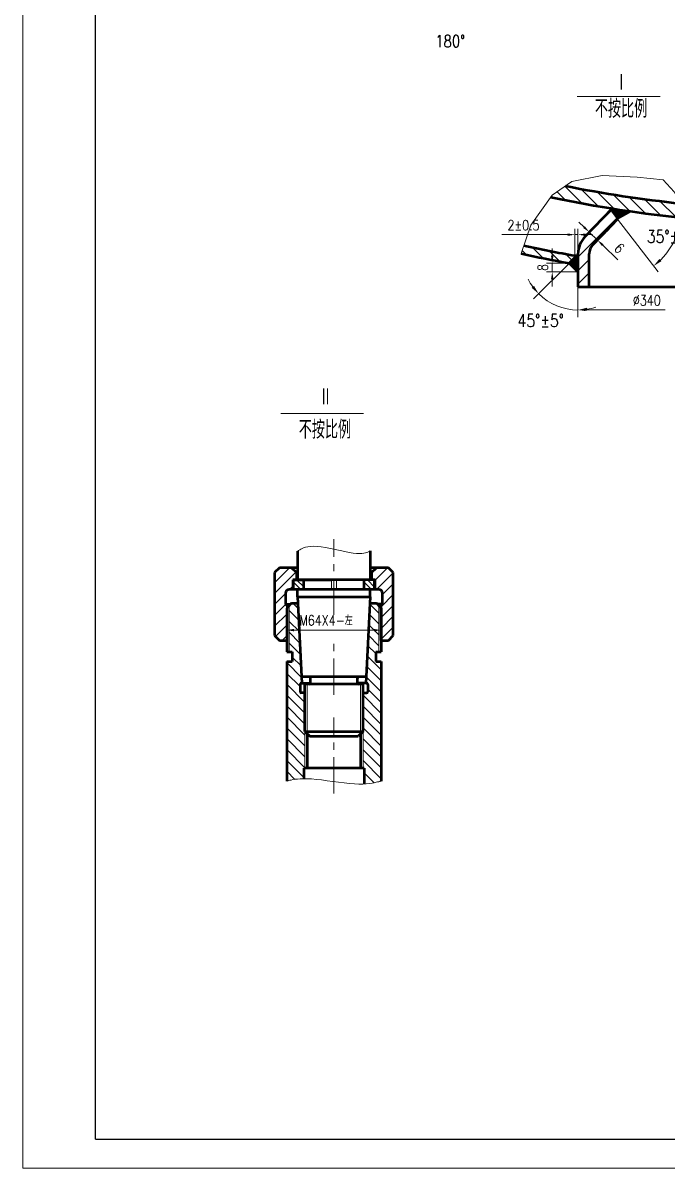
# Model space of a CAD drawing. Header units: millimetres. Extents: x -300 to 50368, y -660 to 14113.
# Drawn here: x 43240 to 45899, y 4021 to 8746 of the extents above; entities that cross this region are included whole.
import ezdxf

# ---------------------------------------------------------------- set-up
doc = ezdxf.new("R2010")
doc.units = ezdxf.units.MM
doc.header["$LTSCALE"] = 120
doc.linetypes.add('CENTER', pattern=[2, 1.25, -0.25, 0.25, -0.25])
doc.linetypes.add('DASHED', pattern=[0.75, 0.5, -0.25])
doc.layers.get('Defpoints').update_dxf_attribs({"lineweight": 18})
for name, color, linetype, lineweight in [('1轮廓实线层', 7, 'Continuous', 50), ('2细线层', 4, 'Continuous', 18), ('3中心线层', 1, 'CENTER', 18), ('4虚线层', 6, 'DASHED', 18), ('5剖面线层', 2, 'Continuous', 18), ('7标注层', 4, 'Continuous', 20)]:
    doc.layers.add(name, color=color, linetype=linetype, lineweight=lineweight)
doc.layers.add('图框层', color=7, linetype='Continuous')
doc.styles.add('TH_GBDIM', font='romans.shx', dxfattribs={"width": 0.8, "bigfont": 'gbcbig.shx'})
doc.dimstyles.new('TH_GBDIM', dxfattribs={"dimscale": 12, "dimtxt": 3.5, "dimasz": 2.5, "dimexe": 2, "dimexo": 0, "dimgap": 1.5, "dimtad": 1, "dimdec": 0, "dimzin": 0, "dimdsep": 46, "dimtxsty": 'TH_GBDIM', "dimcen": 2.5, "dimclrd": 256, "dimclre": 256, "dimclrt": 256, "dimadec": 0, "dimazin": 0, "dimtfac": 0.714286, "dimtdec": 0, "dimtmove": 0, "dimatfit": 3, "dimfxl": 0, "dimtzin": 0, "dimlwd": -1, "dimlwe": -1, "dimarcsym": 0})
doc.dimstyles.new('TH_GBDIM$2', dxfattribs={"dimscale": 15, "dimtxt": 3.5, "dimasz": 2.5, "dimexe": 2, "dimexo": 0, "dimgap": 1.5, "dimtad": 1, "dimtih": 1, "dimtoh": 1, "dimdec": 0, "dimzin": 0, "dimdsep": 46, "dimtxsty": 'TH_GBDIM', "dimcen": 2.5, "dimclrd": 256, "dimclre": 256, "dimclrt": 256, "dimadec": 0, "dimazin": 0, "dimtfac": 0.714286, "dimtdec": 0, "dimtmove": 0, "dimatfit": 3, "dimfxl": 0, "dimtzin": 0, "dimlwd": -1, "dimlwe": -1, "dimarcsym": 0})

# ---------------------------------------------------------------- blocks, each defined once
blk = doc.blocks.new('*D23')
at = {"layer": '7标注层'}
for p, q in [((45750.6, 7968.5), (45987.3, 7934.5)), ((45694.4, 7936.1), (45861.2, 7718.9))]:
    blk.add_line(p, q, dxfattribs=at)
blk.add_arc((45659.3, 7981.7), 301.3, 314.6653, 344.6759, dxfattribs=at)
for points in [[(45943.8, 7903.3), (45956.1, 7900.8), (45957.6, 7938.8)], [(45875.3, 7762.7), (45867, 7772.1), (45842.9, 7742.7)]]:
    blk.add_solid(points, dxfattribs=at)
at = {"layer": 'Defpoints', "color": 0}
for p in [(45659.2, 7981.9), (45671.7, 7979.9), (45750.6, 7968.5), (45694.4, 7936.1), (45936.8, 7864.2)]:
    blk.add_point(p, dxfattribs=at)
at = {"layer": '7标注层', "insert": (45910.8, 7864.4), "char_height": 52.5, "attachment_point": 5, "style": 'TH_GBDIM'}
blk.add_mtext('35%%d%%p5%%d', dxfattribs=at)
blk = doc.blocks.new('*D24')
at = {"layer": '7标注层'}
for p, q in [((45556, 7903.1), (45534.4, 7923.9)), ((45609.3, 7915.3), (45560.9, 7865)), ((45577.6, 7882.3), (45611.3, 7849.8)), ((45643, 7882.8), (45594.6, 7832.5)), ((45632.8, 7829), (45695.3, 7768.8))]:
    blk.add_line(p, q, dxfattribs=at)
for points in [[(45559.4, 7906.7), (45552.5, 7899.5), (45577.6, 7882.3)], [(45636.3, 7832.6), (45629.4, 7825.4), (45611.3, 7849.8)]]:
    blk.add_solid(points, dxfattribs=at)
at = {"layer": 'Defpoints', "color": 0}
for p in [(45609.3, 7915.3), (45577.6, 7882.3), (45643, 7882.8)]:
    blk.add_point(p, dxfattribs=at)
at = {"layer": '7标注层', "insert": (45702, 7816.5), "char_height": 42, "attachment_point": 5, "rotation": 316.0489, "style": 'TH_GBDIM'}
blk.add_mtext('6{}{}', dxfattribs=at)
blk = doc.blocks.new('*D25')
at = {"layer": '7标注层'}
for p, q in [((45424.7, 7784.9), (45424.7, 7814.9)), ((45495.5, 7754.9), (45400.7, 7754.9)), ((45424.7, 7718.3), (45424.7, 7754.9)), ((45530.9, 7718.3), (45400.7, 7718.3)), ((45424.7, 7688.3), (45424.7, 7658.3))]:
    blk.add_line(p, q, dxfattribs=at)
for points in [[(45419.7, 7784.9), (45429.7, 7784.9), (45424.7, 7754.9)], [(45419.7, 7688.3), (45429.7, 7688.3), (45424.7, 7718.3)]]:
    blk.add_solid(points, dxfattribs=at)
at = {"layer": 'Defpoints', "color": 0}
for p in [(45424.7, 7754.9), (45495.5, 7754.9), (45530.9, 7718.3)]:
    blk.add_point(p, dxfattribs=at)
at = {"layer": '7标注层', "insert": (45385.7, 7736.6), "char_height": 42, "attachment_point": 5, "rotation": 90, "style": 'TH_GBDIM'}
blk.add_mtext('8{}{}', dxfattribs=at)
blk = doc.blocks.new('*D26')
at = {"layer": '7标注层'}
for p, q in [((45518.5, 7785.7), (45518.5, 7896)), ((45530.9, 7785.7), (45530.9, 7896)), ((45488.5, 7872), (45216, 7872)), ((45530.9, 7872), (45518.5, 7872)), ((45560.9, 7872), (45590.9, 7872))]:
    blk.add_line(p, q, dxfattribs=at)
for points in [[(45488.5, 7877), (45488.5, 7867), (45518.5, 7872)], [(45560.9, 7877), (45560.9, 7867), (45530.9, 7872)]]:
    blk.add_solid(points, dxfattribs=at)
at = {"layer": 'Defpoints', "color": 0}
for p in [(45530.9, 7872), (45518.5, 7785.7), (45530.9, 7785.7)]:
    blk.add_point(p, dxfattribs=at)
at = {"layer": '7标注层', "insert": (45306, 7911), "char_height": 42, "attachment_point": 5, "style": 'TH_GBDIM'}
blk.add_mtext('2%%p0.5', dxfattribs=at)
blk = doc.blocks.new('*D27')
at = {"layer": '7标注层'}
for p, q in [((45495.2, 7754.6), (45347.5, 7607)), ((45530.9, 7656.2), (45530.9, 7531))]:
    blk.add_line(p, q, dxfattribs=at)
for start, end in [(206.2376, 215.6188), (225, 270), (279.3812, 288.7624)]:
    blk.add_arc((45530.9, 7790.3), 229.3, start, end, dxfattribs=at)
for points in [[(45349.3, 7660.8), (45339.7, 7652.7), (45368.7, 7628.2)], [(45568.8, 7557.8), (45567.7, 7570.3), (45530.9, 7561)]]:
    blk.add_solid(points, dxfattribs=at)
at = {"layer": 'Defpoints', "color": 0}
for p in [(45495.2, 7754.6), (45518.5, 7777.9), (45530.9, 7791.9), (45530.9, 7656.2), (45471.5, 7568.8)]:
    blk.add_point(p, dxfattribs=at)
at = {"layer": '7标注层', "insert": (45377.3, 7517.4), "char_height": 52.5, "attachment_point": 5, "style": 'TH_GBDIM'}
blk.add_mtext('45°%%p5%%d', dxfattribs=at)
blk = doc.blocks.new('*D28')
at = {"layer": '7标注层'}
for p, q in [((45530.9, 7656.2), (45530.9, 7537.8)), ((45560.9, 7561.8), (45891.3, 7561.8))]:
    blk.add_line(p, q, dxfattribs=at)
blk.add_solid([(45560.9, 7566.8), (45560.9, 7556.8), (45530.9, 7561.8)], dxfattribs=at)
at = {"layer": 'Defpoints', "color": 0}
for p in [(45530.9, 7656.2), (46099, 7656.2), (46099, 7561.8)]:
    blk.add_point(p, dxfattribs=at)
at = {"layer": '7标注层', "insert": (45814.9, 7600.8), "char_height": 42, "attachment_point": 5, "style": 'TH_GBDIM'}
blk.add_mtext('%%C340{}{}', dxfattribs=at)
blk = doc.blocks.new('*D57')
at = {"layer": '7标注层'}
for p, q in [((44328.6, 6323.8), (44328.6, 6216.6)), ((44718.6, 6289.5), (44718.6, 6216.6)), ((44358.6, 6240.6), (44688.6, 6240.6))]:
    blk.add_line(p, q, dxfattribs=at)
for points in [[(44358.6, 6245.6), (44358.6, 6235.6), (44328.6, 6240.6)], [(44688.6, 6245.6), (44688.6, 6235.6), (44718.6, 6240.6)]]:
    blk.add_solid(points, dxfattribs=at)
at = {"layer": 'Defpoints', "color": 0}
for p in [(44328.6, 6323.8), (44718.6, 6289.5), (44718.6, 6240.6)]:
    blk.add_point(p, dxfattribs=at)
at = {"layer": '7标注层', "insert": (44491.3, 6280.8), "char_height": 42, "attachment_point": 5, "style": 'TH_GBDIM'}
blk.add_mtext('M64X4-左', dxfattribs=at)
blk = doc.blocks.new('*D55')
for p, q in [((-438.137937, -146.465139), (-438.043346, -146.442674)), ((-438.043346, -146.442674), (-437.887398, -146.405638)), ((-437.887398, -146.405638), (-437.654755, -146.350386)), ((-437.654755, -146.350386), (-437.330077, -146.273277)), ((-437.330077, -146.273277), (-436.898025, -146.170667)), ((-436.898025, -146.170667), (-436.343664, -146.042057)), ((-436.343664, -146.042057), (-435.653675, -145.899522)), ((-435.653675, -145.899522), (-434.815142, -145.758282)), ((-434.815142, -145.758282), (-433.81515, -145.633556)), ((-433.81515, -145.633556), (-432.640783, -145.540562)), ((-432.640783, -145.540562), (-431.279126, -145.494521)), ((-431.279126, -145.494521), (-429.717264, -145.51065)), ((-429.717264, -145.51065), (-427.942281, -145.604169)), ((-427.942281, -145.604169), (-425.952516, -145.783795)), ((-425.952516, -145.783795), (-423.791324, -146.03223)), ((-423.791324, -146.03223), (-421.513314, -146.325675)), ((-421.513314, -146.325675), (-419.173094, -146.640331)), ((-438.206963, -146.481532), (-438.204407, -146.480925)), ((-438.204407, -146.480925), (-438.186511, -146.476675)), ((-438.186511, -146.476675), (-438.137937, -146.465139)), ((-419.173094, -146.640331), (-416.825275, -146.952397)), ((-416.825275, -146.952397), (-414.524465, -147.238075)), ((-414.524465, -147.238075), (-412.325273, -147.473565)), ((-412.325273, -147.473565), (-410.282308, -147.635066)), ((-410.282308, -147.635066), (-408.439559, -147.7055)), ((-408.439559, -147.7055), (-406.798531, -147.694659)), ((-406.798531, -147.694659), (-405.350108, -147.619058)), ((-405.350108, -147.619058), (-404.085175, -147.495211)), ((-404.085175, -147.495211), (-402.994616, -147.339632)), ((-402.994616, -147.339632), (-402.069317, -147.168833)), ((-402.069317, -147.168833), (-401.300161, -146.999328)), ((-401.300161, -146.999328), (-400.678034, -146.847632)), ((-400.678034, -146.847632), (-400.192466, -146.726791)), ((-400.192466, -146.726791), (-399.827571, -146.635981)), ((-399.827571, -146.635981), (-399.566111, -146.570912)), ((-399.566111, -146.570912), (-399.390847, -146.527295)), ((-399.390847, -146.527295), (-399.284539, -146.500839)), ((-399.284539, -146.500839), (-399.206963, -146.481532)), ((-399.229949, -146.487253), (-399.209837, -146.482248))]:
    blk.add_line(p, q)
blk = doc.blocks.new('*D56')
for p, q in [((-433.706963, -51.677734), (-433.705116, -51.676582)), ((-433.705116, -51.676582), (-433.692182, -51.668518)), ((-433.692182, -51.668518), (-433.657075, -51.64663)), ((-433.657075, -51.64663), (-433.58871, -51.604007)), ((-433.58871, -51.604007), (-433.476001, -51.533736)), ((-433.476001, -51.533736), (-433.30786, -51.428905)), ((-433.30786, -51.428905), (-433.073202, -51.282603)), ((-433.073202, -51.282603), (-432.76094, -51.087918)), ((-432.76094, -51.087918), (-432.359095, -50.843208)), ((-432.359095, -50.843208), (-431.852109, -50.567914)), ((-431.852109, -50.567914), (-431.22353, -50.286748)), ((-431.22353, -50.286748), (-430.456909, -50.024423)), ((-430.456909, -50.024423), (-429.535794, -49.805649)), ((-429.535794, -49.805649), (-428.443733, -49.655138)), ((-428.443733, -49.655138), (-427.164276, -49.597603)), ((-427.164276, -49.597603), (-425.680972, -49.657754)), ((-425.680972, -49.657754), (-423.989656, -49.850681)), ((-423.989656, -49.850681), (-422.135319, -50.152988)), ((-422.135319, -50.152988), (-420.175237, -50.531655)), ((-420.175237, -50.531655), (-418.166687, -50.953663)), ((-418.166687, -50.953663), (-416.166946, -51.385993)), ((-416.166946, -51.385993), (-414.233291, -51.795626)), ((-414.233291, -51.795626), (-412.422998, -52.149541)), ((-404.788364, -52.018024), (-404.465064, -51.86535)), ((-404.465064, -51.86535), (-404.214832, -51.743347)), ((-404.214832, -51.743347), (-404.026787, -51.651665)), ((-404.026787, -51.651665), (-403.892047, -51.585971)), ((-403.892047, -51.585971), (-403.801726, -51.541935)), ((-403.801726, -51.541935), (-403.746941, -51.515224)), ((-403.746941, -51.515224), (-403.706963, -51.495732)), ((-403.718809, -51.501508), (-403.708444, -51.496454)), ((-412.422998, -52.149541), (-410.793344, -52.414722)), ((-410.793344, -52.414722), (-409.388585, -52.566909)), ((-409.388585, -52.566909), (-408.200887, -52.616892)), ((-408.200887, -52.616892), (-407.209394, -52.584221)), ((-407.209394, -52.584221), (-406.393251, -52.488449)), ((-406.393251, -52.488449), (-405.731602, -52.349124)), ((-405.731602, -52.349124), (-405.203592, -52.185799)), ((-405.203592, -52.185799), (-404.788364, -52.018024))]:
    blk.add_line(p, q)

msp = doc.modelspace()

# ---------------------------------------------------------------- hatches: boundary and pattern name
at = {"layer": '5剖面线层'}
h = msp.add_hatch(dxfattribs=at)
h.set_pattern_fill('ANSI31', color=256, scale=312, angle=90, style=0)
h.set_pattern_definition([(135, (43162.75, 2443.26), (-27.57716, -27.57716), [])])
h.paths.add_polyline_path([(45479.35, 8073.09), (45424.35, 8034.89), (45418.41, 8026.59, 0.0274577), (45988.8, 7939.28), (45988.55, 7942.78), (45955.68, 8000.7, -0.0231758)])
h.paths.add_polyline_path([(45495.17, 7754.59), (45518.49, 7777.91), (45518.49, 7785.68, -0.0093216), (45307.02, 7826.71), (45295.78, 7793.66, 0.0087398)])
h = msp.add_hatch(dxfattribs=at)
h.set_pattern_fill('ANSI31', color=256, scale=312, style=0)
h.set_pattern_definition([(45, (43184.79, 2509.272), (-27.57716, 27.57716), [])])
h.paths.add_polyline_path([(45694.39, 7936.06), (45665.56, 7973.59), (45560, 7864.09, 0.194159), (45530.88, 7791.91), (45530.88, 7656.24), (45577.1, 7656.24), (45577.1, 7793.41, -0.194159), (45591.66, 7829.5)])
h = msp.add_hatch(dxfattribs=at)
h.set_pattern_fill('ANSI37', color=256, scale=31.2, style=0)
h.set_pattern_definition([(45, (43184.7893, 2509.272), (-2.7577164, 2.7577164), []), (135, (43184.7893, 2509.272), (-2.7577164, -2.7577164), [])])
h.paths.add_polyline_path([(45746.83, 7965.83), (45671.65, 7979.9), (45665.56, 7973.59), (45694.39, 7936.06)])
h = msp.add_hatch(dxfattribs=at)
h.set_pattern_fill('ANSI37', color=256, scale=31.2, style=0)
h.set_pattern_definition([(45, (34036.8466, 11729.0827), (-2.7577164, 2.7577164), []), (135, (34036.8466, 11729.0827), (-2.7577164, -2.7577164), [])])
h.paths.add_polyline_path([(45495.17, 7754.59), (45530.88, 7718.25), (45530.88, 7785.68), (45518.49, 7785.68), (45518.49, 7777.91)])
h = msp.add_hatch(dxfattribs=at)
h.set_pattern_fill('ANSI31', color=256, scale=10, style=0)
h.set_pattern_definition([(45, (22990.65, -1471.22), (-22.45064, 22.45064), [])])
h.paths.add_polyline_path([(44338.62, 6407.84), (44353.62, 6407.84), (44353.62, 6447.84), (44368.62, 6447.84), (44368.62, 6477.84), (44348.62, 6497.84), (44298.62, 6497.84), (44278.62, 6477.84), (44278.62, 6217.84), (44298.62, 6197.84), (44328.62, 6197.84), (44328.62, 6342.84), (44323.62, 6347.84), (44323.62, 6392.84, -0.4142136)])
h.paths.add_polyline_path([(44768.62, 6457.6), (44693.62, 6433.4), (44693.62, 6407.84), (44708.62, 6407.84, -0.4142136), (44723.62, 6392.84), (44723.62, 6347.84), (44718.62, 6342.84), (44718.62, 6197.84), (44748.62, 6197.84), (44768.62, 6217.84), (44768.62, 6299.37), (44753.71, 6302.56, -0.8998606), (44748.77, 6303.08, -1.1112833), (44753.71, 6302.56), (44768.62, 6299.37)])
h.paths.add_polyline_path([(44768.62, 6477.84), (44748.62, 6497.84), (44698.62, 6497.84), (44678.62, 6477.84), (44678.62, 6447.84), (44693.62, 6447.84), (44693.62, 6433.4), (44768.62, 6457.6)])
h = msp.add_hatch(dxfattribs=at)
h.set_pattern_fill('ANSI31', color=256, scale=5, angle=90, style=0)
h.set_pattern_definition([(135, (22990.65, -1471.22), (-11.22532, -11.22532), [])])
h.paths.add_polyline_path([(44398.62, 6447.84), (44356.12, 6447.84), (44356.12, 6407.84), (44398.62, 6407.84)])
h.paths.add_polyline_path([(44691.12, 6447.84), (44648.62, 6447.84), (44648.62, 6407.84), (44691.12, 6407.84), (44691.12, 6432.6), (44669.55, 6425.64, -0.078163), (44669.67, 6424.87, -1), (44664.67, 6424.87, -0.8550071), (44669.55, 6425.64), (44691.12, 6432.6)])
h = msp.add_hatch(dxfattribs=at)
h.set_pattern_fill('ANSI31', color=256, scale=10, angle=90, style=0)
h.set_pattern_definition([(135, (22990.65, -1471.22), (-22.45064, -22.45064), [])])
h.paths.add_polyline_path([(44374.94, 6351.27), (44348.62, 6351.27), (44338.62, 6341.27), (44338.62, 6151.27), (44351.12, 6151.27), (44351.12, 6111.27), (44328.62, 6111.27), (44328.62, 5617.92), (44328.64, 5617.92), (44328.82, 5617.96), (44329.31, 5618.08), (44330.25, 5618.3), (44331.81, 5618.67), (44334.14, 5619.23), (44337.38, 5620), (44341.7, 5621.02), (44347.25, 5622.31), (44354.15, 5623.74), (44362.53, 5625.15), (44372.53, 5626.39), (44384.28, 5627.32), (44396.22, 5627.73), (44398.62, 5630.12), (44398.62, 5671.27), (44403.62, 5671.27), (44403.62, 5822.84), (44403.62, 5981.27), (44388.62, 5981.27, -0.4142136), (44383.62, 5986.27), (44383.62, 6016.27, -0.4142136), (44388.62, 6021.27), (44391.43, 6021.27)])
h.paths.add_polyline_path([(44643.62, 5822.84), (44643.62, 5671.27), (44648.62, 5671.27), (44648.62, 5606.09), (44657.18, 5606.54), (44669.83, 5607.78), (44680.74, 5609.33), (44689.99, 5611.04), (44697.68, 5612.74), (44703.9, 5614.25), (44708.76, 5615.46), (44712.41, 5616.37), (44715.02, 5617.02), (44716.78, 5617.46), (44717.84, 5617.72), (44718.62, 5617.92), (44718.62, 6111.27), (44696.12, 6111.27), (44696.12, 6151.27), (44707.64, 6151.27), (44708.62, 6152.25), (44708.62, 6341.27), (44698.62, 6351.27), (44672.29, 6351.27), (44655.8, 6021.27), (44658.62, 6021.27, -0.4142136), (44663.62, 6016.27), (44663.62, 5986.27, -0.4142136), (44658.62, 5981.27), (44643.62, 5981.27)])
h.paths.add_polyline_path([(44367.75, 6313.46), (44614.81, 6313.46), (44614.81, 6248.15), (44367.75, 6248.15)], flags=9)

# ---------------------------------------------------------------- linework, layer by layer
at = {"color": 0}
for p, q in [((45659.17, 7981.91), (45694.39, 7936.06)), ((45694.39, 7936.06), (45750.58, 7967.96))]:
    msp.add_line(p, q, dxfattribs=at)
msp.add_line((44328.62, 6197.84), (44328.62, 6342.84))
at = {"layer": '1轮廓实线层'}
for p, q in [((45560, 7864.09), (45671.65, 7979.9)), ((45591.66, 7829.5), (45694.39, 7936.06)), ((45692.61, 7934.21), (45645.68, 7885.53)), ((45518.49, 7777.91), (45495.17, 7754.59)), ((45495.17, 7754.59), (45530.88, 7718.25)), ((45518.49, 7785.68), (45530.88, 7785.68)), ((45518.49, 7785.68), (45518.49, 7777.91)), ((45530.88, 7791.91), (45530.88, 7656.24)), ((45577.1, 7656.24), (45577.1, 7793.41)), ((45530.88, 7656.24), (45977.9, 7656.24)), ((44673.62, 6567.77), (44673.62, 6447.84)), ((44373.62, 6565.95), (44373.62, 6447.84)), ((44298.62, 6497.84), (44278.62, 6477.84)), ((44278.62, 6477.84), (44278.62, 6217.84)), ((44373.62, 6497.84), (44298.62, 6497.84)), ((44368.62, 6477.84), (44348.62, 6497.84)), ((44368.62, 6477.84), (44373.62, 6477.84)), ((44368.62, 6477.84), (44368.62, 6447.84)), ((44748.62, 6497.84), (44673.62, 6497.84)), ((44673.62, 6477.84), (44678.62, 6477.84)), ((44678.62, 6477.84), (44698.62, 6497.84)), ((44678.62, 6477.84), (44678.62, 6447.84)), ((44768.62, 6477.84), (44748.62, 6497.84)), ((44768.62, 6217.84), (44768.62, 6477.84)), ((44693.62, 6447.84), (44353.62, 6447.84)), ((44353.62, 6447.84), (44353.62, 6407.84)), ((44356.12, 6447.84), (44513.62, 6447.84)), ((44356.12, 6407.84), (44356.12, 6447.84)), ((44398.62, 6407.84), (44398.62, 6447.84)), ((44648.62, 6407.84), (44648.62, 6447.84)), ((44691.12, 6407.84), (44691.12, 6447.84)), ((44693.62, 6407.84), (44693.62, 6447.84)), ((44323.62, 6392.84), (44323.62, 6347.84)), ((44708.62, 6407.84), (44338.62, 6407.84)), ((44513.62, 6407.84), (44356.12, 6407.84)), ((44373.62, 6377.84), (44373.62, 6407.84)), ((44373.62, 6377.84), (44391.43, 6021.27)), ((44373.62, 6377.84), (44673.62, 6377.84)), ((44673.62, 6377.84), (44655.8, 6021.27)), ((44673.62, 6377.84), (44673.62, 6407.84)), ((44723.62, 6347.84), (44723.62, 6392.84)), ((44323.62, 6347.84), (44334.4, 6337.06)), ((44323.62, 6347.84), (44345.18, 6347.84)), ((44348.62, 6351.27), (44328.62, 6331.27)), ((44328.62, 6331.27), (44328.62, 6151.27)), ((44348.62, 6351.27), (44376.12, 6351.27)), ((44671.12, 6351.27), (44698.62, 6351.27)), ((44718.62, 6331.27), (44698.62, 6351.27)), ((44723.62, 6347.84), (44702.05, 6347.84)), ((44723.62, 6347.84), (44712.83, 6337.06)), ((44718.62, 6197.84), (44718.62, 6342.84)), ((44718.62, 6331.27), (44718.62, 6151.27)), ((44278.62, 6217.84), (44298.62, 6197.84)), ((44298.62, 6197.84), (44328.62, 6197.84)), ((44718.62, 6197.84), (44748.62, 6197.84)), ((44748.62, 6197.84), (44768.62, 6217.84)), ((44328.62, 6151.27), (44351.12, 6151.27)), ((44351.12, 6151.27), (44351.12, 6111.27)), ((44696.12, 6151.27), (44696.12, 6111.27)), ((44696.12, 6151.27), (44718.62, 6151.27)), ((44707.64, 6151.27), (44708.62, 6152.25)), ((44328.62, 6111.27), (44328.62, 5617.92)), ((44328.62, 6111.27), (44351.12, 6111.27)), ((44696.12, 6111.27), (44718.62, 6111.27)), ((44718.62, 6111.27), (44718.62, 5617.92)), ((44657.13, 6047.84), (44390.1, 6047.84)), ((44383.62, 6016.27), (44383.62, 5986.27)), ((44388.62, 6021.27), (44426.12, 6021.27)), ((44403.62, 5822.84), (44403.62, 6017.84)), ((44643.62, 6017.84), (44403.62, 6017.84)), ((44426.12, 6022.84), (44426.12, 6042.84)), ((44621.12, 6022.84), (44621.12, 6042.84)), ((44658.62, 6021.27), (44621.12, 6021.27)), ((44643.62, 5822.84), (44643.62, 6017.84)), ((44663.62, 6016.27), (44663.62, 5986.27)), ((44403.62, 5981.27), (44388.62, 5981.27)), ((44643.62, 5981.27), (44658.62, 5981.27)), ((44403.62, 5822.84), (44423.62, 5802.84)), ((44403.62, 5822.84), (44643.62, 5822.84)), ((44413.62, 5812.84), (44413.62, 5671.27)), ((44643.62, 5822.84), (44623.62, 5802.84)), ((44633.62, 5812.84), (44633.62, 5671.27)), ((44423.62, 5802.84), (44623.62, 5802.84)), ((44398.62, 5671.27), (44398.62, 5627.78)), ((44648.62, 5671.27), (44398.62, 5671.27)), ((44648.62, 5671.27), (44648.62, 5606.09))]:
    msp.add_line(p, q, dxfattribs=at)
for centre, radius, start, end in [((46498, 13172.34), 5200, 258.70301, 264.01357), ((46498, 13172.34), 5257.78, 258.15109, 264.44235), ((45634.88, 7791.91), 104, 136.04887, 180), ((46513.1, 13477.2), 5777.78, 257.951181, 260.087475), ((45629.1, 7793.41), 52, 136.04887, 180), ((46513.1, 13477.2), 5812.44, 257.910859, 259.913816), ((44338.62, 6392.84), 15, 90, 180), ((44708.62, 6392.84), 15, 0, 90), ((44421.12, 6042.84), 5, 0, 90), ((44626.12, 6042.84), 5, 90, 180), ((44388.62, 6016.27), 5, 90, 180), ((44421.12, 6022.84), 5, 270, 0), ((44626.12, 6022.84), 5, 180, 270), ((44658.62, 6016.27), 5, 0, 90), ((44388.62, 5986.27), 5, 180, 270), ((44658.62, 5986.27), 5, 270, 0)]:
    msp.add_arc(centre, radius, start, end, dxfattribs=at)
for p in [(45495.17, 7754.59), (45495.17, 7754.59), (45518.49, 7785.68), (45518.49, 7777.91), (45530.71, 7785.68)]:
    msp.add_point(p, dxfattribs=at)
at = {"layer": '2细线层'}
for p, q in [((43239.63, 4021.36), (43239.63, 14113.36)), ((44338.62, 6341.27), (44338.62, 6151.27)), ((44708.62, 6341.27), (44708.62, 6151.27)), ((44413.62, 5812.84), (44413.62, 6017.84)), ((44633.62, 5812.84), (44633.62, 6017.84)), ((44403.62, 5822.84), (44403.62, 5671.27)), ((44643.62, 5822.84), (44643.62, 5671.27)), ((43239.63, 4021.36), (50367.63, 4021.36))]:
    msp.add_line(p, q, dxfattribs=at)
at = {"layer": '3中心线层'}
for p, q in [((44523.62, 6303.23), (44523.62, 6615.56)), ((44523.62, 5974.17), (44523.62, 6208.93)), ((44523.62, 5567.23), (44523.62, 5879.87))]:
    msp.add_line(p, q, dxfattribs=at)
at = {"layer": '4虚线层'}
for p, q in [((44513.62, 6447.84), (44513.62, 6407.84)), ((44533.62, 6447.84), (44533.62, 6407.84))]:
    msp.add_line(p, q, dxfattribs=at)
at = {"layer": '5剖面线层'}
msp.add_lwpolyline([(45295.78, 7793.66), (45335.64, 7910.9), (45424.35, 8034.89), (45505.96, 8091.57), (45630.16, 8116.37), (45775.64, 8109.29), (45882.1, 8098.66), (45928.22, 8049.06), (45988.55, 7942.78), (45995.64, 7843.58), (45999.19, 7737.3), (45977.9, 7656.24)], dxfattribs=at)
at = {"layer": '7标注层'}
for p, q in [((45527.75, 8441.54), (45869.93, 8441.54)), ((44303.7, 7134.46), (44645.87, 7134.46))]:
    msp.add_line(p, q, dxfattribs=at)
at = {"layer": 'Defpoints', "color": 0, "linetype": 'ByBlock'}
for p in [(45665.56, 7973.59), (45671.65, 7979.9), (45671.65, 7979.9), (45671.65, 7979.9), (45692.61, 7934.21), (45530.88, 7791.91), (45530.88, 7718.25), (45530.88, 7656.24)]:
    msp.add_point(p, dxfattribs=at)
at = {"layer": '图框层'}
for q in [(43539.63, 13993.36), (50247.63, 4141.36)]:
    msp.add_line((43539.63, 4141.36), q, dxfattribs=at)

# ---------------------------------------------------------------- block references
at = {"layer": '5剖面线层', "xscale": 10, "yscale": 10, "zscale": 10}
for name in ['*D56', '*D55']:
    msp.add_blockref(name, (48710.69, 7082.73), dxfattribs=at)

# ---------------------------------------------------------------- texts
at = {"layer": '2细线层', "style": 'TH_GBDIM', "width": 0.8}
msp.add_text('180%%d', height=50, dxfattribs=at).set_placement((44941.75, 8645.16))
at = {"layer": '2细线层', "style": 'TH_GBDIM'}
for s, p in [('Ⅰ', (45682.77, 8462.29)), ('不按比例', (45600.73, 8353.96)), ('Ⅱ', (44462.04, 7164.98)), ('不按比例', (44378.4, 7030.42))]:
    msp.add_text(s, height=75, dxfattribs=at).set_placement(p)

# ---------------------------------------------------------------- dimensions: what is measured, and where the dimension line sits
at = {"layer": '7标注层'}
dim = msp.add_linear_dim(base=(45530.88, 7871.96), p1=(45518.49, 7785.68), p2=(45530.88, 7785.68), text='2%%p0.5', dimstyle='TH_GBDIM', override={"dimgap": 1.5, "dimtad": 1, "dimjust": 0, "dimdec": 1, "dimlfac": 1, "dimse1": 0, "dimse2": 0, "dimsd1": 0, "dimsd2": 0}, dxfattribs=at)
dim.commit()
dim.dimension.update_dxf_attribs({"geometry": '*D26', "text_midpoint": (45305.99, 7871.96), "dimtype": 160})
dim = msp.add_angular_dim_2l(base=(45936.81, 7864.19), line1=((45659.17, 7981.91), (45694.39, 7936.06)), line2=((45671.65, 7979.9), (45750.63, 7968.54)), text='35%%d%%p5%%d', dimstyle='TH_GBDIM$2', dxfattribs=at)
dim.commit()
dim.dimension.update_dxf_attribs({"geometry": '*D23', "text_midpoint": (45910.78, 7815.64), "dimtype": 162})
for base, p1, p2, angle, text, picture, middle, dimtype in [((45577.56, 7882.3), (45643.03, 7882.78), (45609.33, 7915.26), 136.04887, '6{}{}', '*D24', (45674.89, 7788.47), 161), ((45424.71, 7754.9), (45530.88, 7718.25), (45495.48, 7754.9), 90, '8{}{}', '*D25', (45424.71, 7736.57), 160)]:
    dim = msp.add_linear_dim(base=base, p1=p1, p2=p2, angle=angle, text=text, dimstyle='TH_GBDIM', override={"dimgap": 1.5, "dimtad": 1, "dimjust": 0, "dimdec": 1, "dimlfac": 1, "dimse1": 0, "dimse2": 0, "dimsd1": 0, "dimsd2": 0}, dxfattribs=at)
    dim.commit()
    dim.dimension.update_dxf_attribs({"geometry": picture, "text_midpoint": middle, "dimtype": dimtype})
dim = msp.add_angular_dim_2l(base=(45471.53, 7568.82), line1=((45530.88, 7791.91), (45530.88, 7656.24)), line2=((45518.49, 7777.91), (45495.17, 7754.59)), text='<>%%p5%%d', dimstyle='TH_GBDIM$2', override={"dimtmove": 2}, dxfattribs=at)
dim.commit()
dim.dimension.update_dxf_attribs({"geometry": '*D27', "text_midpoint": (45377.33, 7517.38), "dimtype": 162})
dim = msp.add_linear_dim(base=(46098.99, 7561.84), p1=(45530.88, 7656.24), p2=(46098.99, 7656.24), text='%%C340{}{}', dimstyle='TH_GBDIM', override={"dimgap": 1.5, "dimtad": 1, "dimjust": 0, "dimdec": 0, "dimlfac": 1, "dimse1": 0, "dimse2": 1, "dimsd1": 0, "dimsd2": 1}, dxfattribs=at)
dim.commit()
dim.dimension.update_dxf_attribs({"geometry": '*D28', "text_midpoint": (45814.93, 7600.84)})
dim = msp.add_linear_dim(base=(44718.62, 6240.65), p1=(44328.62, 6323.8), p2=(44718.62, 6289.53), text='M64X4-左', dimstyle='TH_GBDIM', dxfattribs=at)
dim.commit()
dim.dimension.update_dxf_attribs({"geometry": '*D57', "text_midpoint": (44491.28, 6240.65), "dimtype": 160})

doc.saveas('drawing.dxf')
